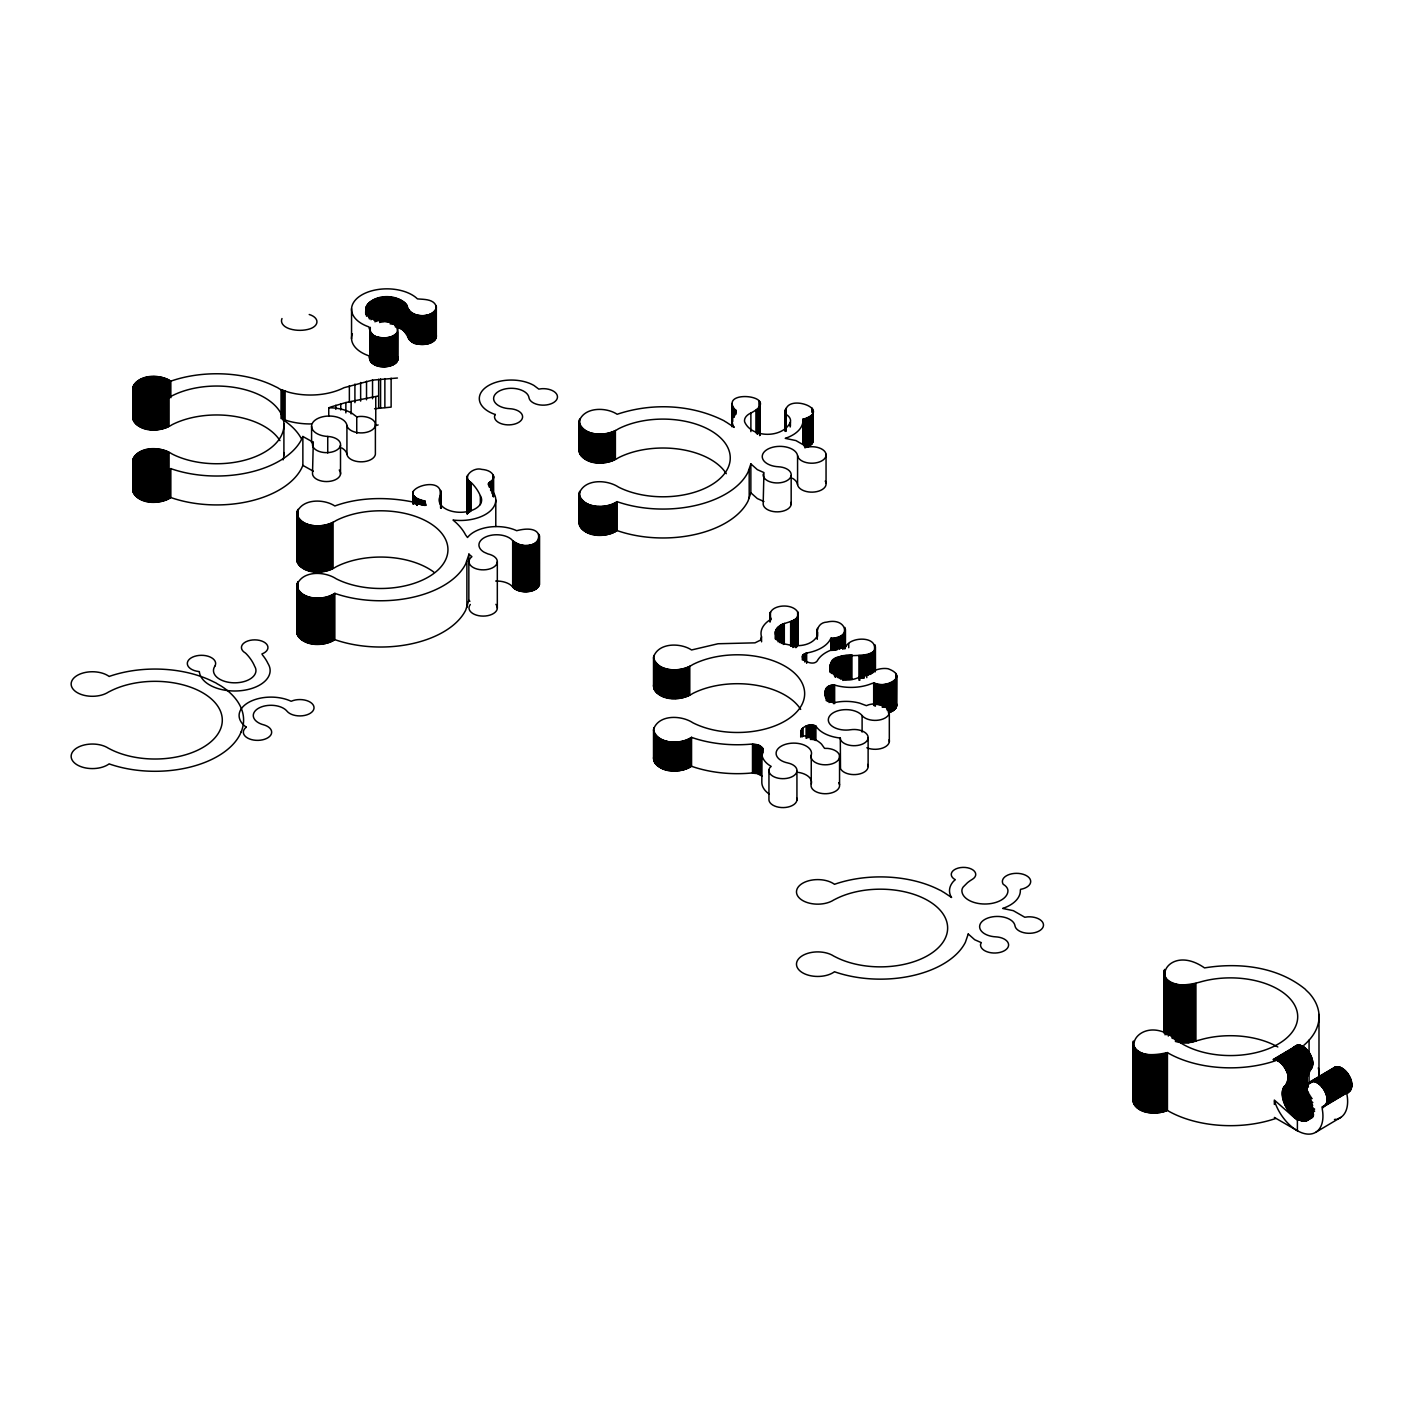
<?xml version="1.0" encoding="UTF-8"?>
<svg xmlns="http://www.w3.org/2000/svg" width="1423" height="1423" viewBox="0 0 1423 1423"><rect width="100%" height="100%" fill="white"/><g stroke="black" fill="none" stroke-linecap="round" stroke-linejoin="round"><path stroke-width="1.5" d="M1274.563 1101.313A35.415 20.74 59.3 0 0 1306.154 1133.935A35.415 20.74 59.3 0 0 1322.145 1108.517C1324.297 1106.276 1329.527 1101.331 1326.61 1095.852C1324.866 1089.698 1320.651 1083.543 1314.301 1081.569C1296.175 1084.166 1318.374 1105.689 1311.721 1116.237C1298.825 1131.374 1279.188 1104.319 1282.585 1090.249C1286.321 1084.397 1290.821 1077.407 1286.196 1070.292C1283.688 1065.222 1279.224 1059.726 1273.087 1059.601L1297.776 1044.944C1305.638 1045.407 1310.85 1053.429 1312.504 1060.473C1314.425 1070.078 1301.974 1076.695 1308.448 1086.887L1283.759 1101.562M1337.158 1119.012A35.415 20.74 59.3 0 0 1346.834 1093.86C1352.259 1090.338 1353.611 1082.458 1348.968 1075.592C1346.407 1070.167 1337.14 1062.501 1332.426 1069.634M296.802 586.169C301.64 600.808 323.75 600.648 334.85 593.32L335.597 593.64A88.546 51.121 0 0 0 465.695 563.899L469.021 554.187A31.875 18.41 0 0 0 471.849 556.571L471.849 556.749A14.177 8.182 0 0 0 477.167 569.093A14.177 8.182 0 0 0 496.965 563.508L497.107 563.099A14.177 8.182 0 0 0 490.455 554.65L489.423 554.33A17.699 10.228 0 0 1 487.769 553.849L484.105 552.213A17.699 10.228 0 0 1 486.47 536.613A17.699 10.228 0 0 1 512.671 540.669C538.428 559.346 553.672 521.138 516.691 530.69A31.875 18.41 0 0 0 467.509 537.503L465.588 534.906A88.315 50.997 0 0 0 456.196 522.792L453.012 520.035A35.433 20.456 0 0 0 486.702 513.703A35.433 20.456 0 0 0 494.048 493.692L493.621 492.963A83.779 48.364 0 0 0 488.267 484.62C487.022 482.344 495.987 480.262 493.319 475.389C491.326 471.066 486.043 469.715 481.703 469.377C473.272 466.744 460.501 477.505 471.849 483.233A86.412 49.894 0 0 1 480.351 495.827L480.351 504.649M825.714 697.804C822.565 690.778 827.546 684.036 834.643 685.068A35.415 20.456 0 0 0 872.477 683.236C882.936 689.408 910.613 677.081 888.094 668.757C868.243 665.448 853.498 691.827 832.668 673.079C821.053 645.793 864.063 662.104 874.238 650.702C878.489 635.814 850.42 636.241 845.885 646.718A35.415 20.456 0 0 0 817.869 659.827C813.903 668.703 793.998 656.981 806.663 653.015A35.415 20.456 0 0 0 830.552 638.927C852.075 638.82 847.023 617.244 826.976 622.082C818.527 622.438 816.286 629.909 816.891 636.721C810.701 646.255 797.04 646.967 786.99 644.423C778.292 643.605 770.145 631.954 779.502 626.013C784.713 621.477 800.491 622.278 797.645 611.89C791.17 601.413 764.187 605.664 771.124 619.13A35.415 20.456 0 0 0 761.501 636.846L761.572 641.826M888.29 712.692C892.772 711.945 898.998 707.427 895.867 702.393M1309.071 1053.02L1309.071 1040.16A88.315 50.997 0 0 0 1309.196 993.165L1307.097 991.12A18.873 10.886 0 0 1 1305.371 989.323C1277.676 966.573 1238.899 962.233 1204.534 967.907C1163.907 939.607 1142.669 997.63 1199.642 982.172A67.29 38.848 0 0 1 1288.918 997.523A67.29 38.848 0 0 1 1266.079 1049.658A67.29 38.848 0 0 1 1174.9 1038.683C1137.155 1008.996 1109.175 1065.952 1167.447 1052.575L1168.034 1053.002A88.546 51.121 0 0 0 1275.755 1060.633M132.801 388.354C137.64 373.715 159.75 373.875 170.849 381.222L170.849 397.746M132.801 417.277L133.05 415.729M132.801 460.643C137.995 445.47 160.728 446.413 172.165 454.026A67.29 38.848 0 0 0 265.229 451.785A67.29 38.848 0 0 0 265.229 397.995A67.29 38.848 0 0 0 172.165 395.754C160.728 403.367 137.995 404.31 132.801 389.119M132.801 489.565L133.05 488.036M296.802 513.116C301.64 498.477 323.75 498.637 334.85 505.983C363.79 495.311 398.814 497.178 426.171 505.325A35.433 20.456 0 0 1 424.997 501.092C388.194 492.305 446.822 471.28 439.849 496.858A21.256 12.273 0 0 0 461.301 512.28A21.256 12.273 0 0 0 480.351 495.827M296.802 559.381L298.047 555.61M296.802 585.404C302.014 570.232 324.729 571.174 336.166 578.787A67.29 38.848 0 0 0 429.23 576.528A67.29 38.848 0 0 0 429.23 522.757A67.29 38.848 0 0 0 336.166 520.498C324.729 528.129 302.014 529.071 296.802 513.881M296.802 631.67L298.047 627.899M436.381 307.635C432.681 318.236 413.968 318.183 408.383 309.165C402.958 291.146 363.986 292.462 365.711 313.807M396.59 298.368L396.59 327.29C408.134 328.108 406.533 344.028 418.255 344.153C424.659 345.095 434.602 344.064 436.381 336.539M579.125 450.326L579.944 447.284M579.125 522.615L579.944 519.573M653.513 686.028L653.762 684.481M653.513 758.317L653.762 756.787M825.714 689.55C823.543 696.434 827.901 703.051 835.248 702.464A32 18.463 0 0 1 859.705 703.158L866.376 705.648L869.115 704.652A14.283 8.253 0 0 1 888.077 708.69A14.283 8.253 0 0 1 881.068 719.629A14.283 8.253 0 0 1 862.107 715.591A17.699 10.228 0 0 0 839.57 710.344A17.699 10.228 0 0 0 829.182 723.026A17.699 10.228 0 0 0 850.527 729.75A14.052 8.111 0 0 1 867.674 735.531A14.052 8.111 0 0 1 857.642 745.439A14.052 8.111 0 0 1 840.495 739.658L840.299 738.039A32 18.463 0 0 1 815.913 726.086C810.132 722.386 796.916 728.025 802.092 735.513A32 18.463 0 0 1 821.516 744.104L824.557 748.356L827.795 748.427A14.283 8.253 0 0 1 839.392 757.997A14.283 8.253 0 0 1 822.832 764.685A14.283 8.253 0 0 1 811.252 755.133A17.699 10.228 0 0 0 797.894 743.393A17.699 10.228 0 0 0 776.851 750.419A17.699 10.228 0 0 0 787.755 762.959A14.052 8.111 0 0 1 796.151 773.347A14.052 8.111 0 0 1 778.15 778.185A14.052 8.111 0 0 1 769.754 767.797L771.177 766.41A32 18.463 0 0 1 762.906 748.569L758.548 745.047L751.219 744.122A88.546 51.121 0 0 1 692.307 737.648L691.56 737.31C680.461 744.638 658.351 744.798 653.513 730.177M802.874 444.101L802.874 419.305C835.461 409.628 781.903 391.058 785.852 414.253A16.027 9.25 0 0 1 790.423 422.062C783.041 438.444 751.646 438.444 744.603 421.795A16.898 9.765 0 0 1 750.882 413.026C785.069 395.416 715.129 387.892 736.136 411.176A35.415 20.456 0 0 0 733.432 426.153L734.197 427.398L726.442 422.257A18.873 10.886 0 0 1 724.022 420.763C691.293 404.257 651.716 402.673 617.155 414.271C606.056 406.925 583.946 406.782 579.125 421.404L579.125 451.091C584.319 466.282 607.034 465.339 618.471 457.726A67.29 38.848 0 0 1 726.281 473.699M468.843 553.992L468.843 600.257L465.695 610.165A88.546 51.121 0 0 1 335.597 639.905L334.85 639.585C323.75 646.914 301.64 647.074 296.802 632.435M791.01 502.355A14.052 8.111 0 0 1 777.794 511.853A14.052 8.111 0 0 1 763.19 503.048L763.938 472.578L757.321 469.643L750.864 463.898L748 472.205A88.546 51.121 0 0 1 617.902 501.945L617.155 501.608C606.056 508.954 583.946 509.114 579.125 494.475M750.864 463.898L750.864 492.82L748 501.127A88.546 51.121 0 0 1 617.902 530.85L617.155 530.53C606.056 537.858 583.946 538.019 579.125 523.397L579.125 493.71C584.319 478.519 607.034 479.462 618.471 487.075A67.29 38.848 0 0 0 711.536 484.834A67.29 38.848 0 0 0 711.536 431.062A67.29 38.848 0 0 0 618.471 428.803C607.034 436.416 584.319 437.359 579.125 422.186M436.381 307.119C434.566 298.741 423.485 299.524 417.437 298.883A35.415 20.456 0 0 0 361.904 294.846A35.415 20.456 0 0 0 368.913 326.899C369.482 330.581 372.684 337.571 379.301 337.411C385.473 338.461 393.299 337.785 397.284 332.306C399.205 314.643 367.596 327.183 365.711 309.68M495.702 581.046A17.699 10.228 0 0 1 512.671 586.934C519.039 594.903 542.43 593.302 538.659 580.406M796.773 617.902L796.773 646.825L798.196 643.872L797.645 640.812M805.685 418.682L805.685 447.605L811.822 443.994L813.245 439.511M1133.348 1098.858C1133.633 1114.334 1156.543 1115.347 1167.447 1110.402L1168.034 1110.829A88.546 51.121 0 0 0 1275.755 1118.46M761.501 636.846L760.469 640.137L755.008 642.84L718.064 643.747L691.56 649.973C680.461 642.627 658.351 642.467 653.513 657.106L653.513 686.793C658.724 701.966 681.439 701.023 692.876 693.41A67.29 38.848 0 0 1 800.687 709.401M653.513 657.871C658.724 673.061 681.439 672.118 692.876 664.505A67.29 38.848 0 0 1 785.941 666.747A67.29 38.848 0 0 1 785.941 720.518A67.29 38.848 0 0 1 692.876 722.777C681.439 715.164 658.724 714.221 653.513 729.394L653.513 759.082C658.351 773.721 680.461 773.561 691.56 766.214L691.56 737.31M352.388 333.747A35.415 20.456 0 0 0 368.913 355.821C369.34 361.833 374.765 367.027 382.769 366.743C388.675 367.205 399.543 364.484 397.64 356.657M1164.619 1027.264L1164.067 1032.618L1164.05 970.948M339.243 470.017A14.052 8.111 0 0 1 328.962 481.436A14.052 8.111 0 0 1 312.526 472.738L313.291 442.268L302.868 436.487L301.694 439.156A88.546 51.121 0 0 1 171.578 468.896L170.849 468.558C159.75 475.905 137.64 476.047 132.801 461.426M302.868 436.487L302.868 465.392L301.694 468.06A88.546 51.121 0 0 1 171.578 497.801L170.849 497.481C159.75 504.809 137.64 504.969 132.801 490.33M313.291 442.268L312.526 443.834A14.052 8.111 0 0 0 325.298 452.621A14.052 8.111 0 0 0 340.506 445.239L340.506 474.161M1309.071 1040.16L1306.794 1042.579A88.546 51.121 0 0 1 1303.824 1045.3M132.801 418.042C137.995 433.215 160.728 432.29 172.165 424.659A67.29 38.848 0 0 1 279.957 440.65M296.802 560.146C302.014 575.319 324.729 574.394 336.166 566.763A67.29 38.848 0 0 1 433.837 572.099M1293.418 1047.257L1297.225 1044.998M1273.656 1059.584L1298.345 1044.927M1274.243 1059.637L1298.914 1044.962M1274.83 1059.726L1299.519 1045.051M1275.453 1059.868L1300.142 1045.194M1276.075 1060.046L1300.764 1045.389M1276.698 1060.295L1301.387 1045.638M1277.338 1060.58L1302.027 1045.923M1277.979 1060.918L1302.668 1046.261M1278.619 1061.291L1303.308 1046.634M1279.259 1061.718L1303.93 1047.061M1279.882 1062.181L1304.571 1047.524M1280.504 1062.696L1305.193 1048.04M1281.127 1063.248L1305.798 1048.591M1281.714 1063.835L1306.403 1049.16M1282.301 1064.44L1306.99 1049.783M1282.87 1065.098L1307.559 1050.441M1283.421 1065.774L1308.111 1051.117M1283.955 1066.485L1308.644 1051.81M1284.453 1067.214L1309.142 1052.54M1284.933 1067.961L1309.622 1053.287M1285.396 1068.726L1310.067 1054.069M1285.805 1069.509L1310.494 1054.852M1286.196 1070.292L1310.885 1055.635M1286.552 1071.11L1311.241 1056.435M1286.89 1071.91L1311.561 1057.253M1287.175 1072.729L1311.864 1058.054M1287.424 1073.529L1312.113 1058.872M1287.637 1074.329L1312.326 1059.673M1287.815 1075.13L1312.504 1060.473M1287.957 1075.913L1312.646 1061.256M1288.064 1076.695L1312.753 1062.038M1288.117 1077.46L1312.806 1062.785M1288.135 1078.189L1312.824 1063.532M1288.117 1078.901L1312.806 1064.244M1288.064 1079.595L1312.753 1064.938M1287.957 1080.253L1312.646 1065.596M1287.815 1080.893L1312.504 1066.236M1287.637 1081.48L1312.326 1066.823M1287.424 1082.049L1312.113 1067.392M1287.175 1082.583L1311.864 1067.908M1286.89 1083.063L1311.561 1068.406M1286.552 1083.508L1311.241 1068.851M1283.759 1086.781L1308.448 1072.124M1283.386 1087.563L1308.075 1072.906M1283.066 1088.417L1307.737 1073.742M1282.799 1089.306L1307.47 1074.65M1282.585 1090.249L1307.275 1075.592M1282.425 1091.245L1307.114 1076.588M1282.336 1092.277L1307.025 1077.62M1282.319 1093.362L1306.99 1078.687M1282.336 1094.465L1307.025 1079.808M1282.425 1095.603L1307.114 1080.929M1282.585 1096.759L1307.275 1082.103M1282.799 1097.933L1307.47 1083.277M1309.48 1082.227L1335.076 1067.072M1308.68 1082.921L1336.09 1066.77M1308.022 1083.792L1336.642 1066.699M1311.526 1082.031L1337.193 1066.663M1283.066 1099.125L1337.78 1066.699M1313.696 1081.427L1338.385 1066.77M1314.301 1081.569L1338.99 1066.894M1283.386 1100.335L1308.075 1085.678M1314.923 1081.747L1339.612 1067.072M1315.563 1081.96L1340.235 1067.303M1316.186 1082.245L1340.875 1067.588M1316.826 1082.565L1341.515 1067.908M1284.204 1102.772L1306.99 1089.235M1317.467 1082.939L1342.156 1068.264M1318.107 1083.348L1342.778 1068.691M1284.684 1103.981L1307.47 1090.445M1318.73 1083.792L1343.419 1069.135M1319.352 1084.29L1344.041 1069.634M1285.218 1105.191L1308.004 1091.654M1319.975 1084.842L1344.664 1070.167M1320.58 1085.411L1345.269 1070.754M1285.805 1106.382L1308.591 1092.846M1321.167 1086.016L1345.856 1071.359M1286.445 1107.556L1309.231 1094.02M1321.736 1086.656L1346.425 1071.999M1322.305 1087.332L1346.976 1072.675M1287.121 1108.695L1309.907 1095.159M1322.839 1088.026L1347.51 1073.369M1287.833 1109.815L1310.619 1096.297M1323.337 1088.755L1348.026 1074.08M1323.835 1089.484L1348.524 1074.827M1288.598 1110.918L1311.383 1097.382M1324.297 1090.249L1348.968 1075.592M1289.38 1111.968L1312.166 1098.431M1324.724 1091.032L1349.413 1076.375M1325.115 1091.832L1349.804 1077.158M1290.216 1112.982L1311.099 1100.584M1325.489 1092.633L1350.178 1077.958M1291.07 1113.96L1311.953 1101.562M1325.827 1093.433L1350.516 1078.776M1326.129 1094.251L1350.801 1079.577M1291.942 1114.885L1312.824 1102.487M1326.378 1095.052L1351.067 1080.395M1292.849 1115.757L1311.828 1104.479M1326.61 1095.852L1351.299 1081.195M1326.805 1096.653L1351.494 1081.996M1293.756 1116.575L1312.753 1105.297M1326.947 1097.453L1351.637 1082.796M1294.699 1117.34L1311.775 1107.201M1327.072 1098.236L1351.743 1083.561M1327.143 1098.983L1351.814 1084.326M1295.641 1118.051L1312.735 1107.894M1327.161 1099.73L1351.85 1085.073M1296.584 1118.691L1313.678 1108.535M1327.161 1100.459L1351.832 1085.802M1327.108 1101.153L1351.797 1086.496M1297.545 1119.261L1314.639 1109.104M1327.019 1101.829L1351.708 1087.172M1326.894 1102.469L1351.583 1087.812M1298.505 1119.759L1313.696 1110.74M1326.716 1103.074L1351.405 1088.417M1326.521 1103.643L1351.21 1088.986M1299.466 1120.186L1314.656 1111.167M1326.272 1104.177L1350.961 1089.52M1321.842 1107.13L1350.676 1090.018M1322.607 1107.041L1350.356 1090.48M1300.409 1120.541L1311.793 1113.782M1323.621 1106.738L1349.627 1091.245M1301.334 1120.844L1312.735 1114.067M1302.258 1121.039L1313.642 1114.28M1303.166 1121.182L1312.646 1115.543M1304.037 1121.235L1313.536 1115.596M1304.891 1121.235L1312.486 1116.717M1305.709 1121.128L1313.304 1116.628M1306.51 1120.968L1312.202 1117.589M1316.062 1132.085L1340.751 1117.429M170.849 381.222L171.578 380.884A88.546 51.121 0 0 1 275.208 386.54L277.698 387.714A18.873 10.886 0 0 0 281.043 389.653L288.211 392.09A50.908 29.403 0 0 0 344.028 387.696L372.541 380.119L397.426 378.02M340.506 445.239A14.052 8.111 0 0 0 327.735 436.452A17.699 10.228 0 0 1 311.584 425.975A17.699 10.228 0 0 1 328.766 416.05L328.749 407.85L331.061 406.907L345.86 402.549L378.144 396.021M1177.924 984.378L1177.924 1042.205L1188.454 1042.757L1199.642 1040A67.29 38.848 0 0 1 1277.818 1046.99M378.144 424.926L375.761 425.619L375.761 396.715M374.587 408.739L391.129 407.12L391.129 378.198M328.749 407.85L329.282 407.796A32 18.463 0 0 1 351.908 413.204L356.746 416.85L359.912 416.441A14.283 8.253 0 0 1 375.387 423.947L375.387 452.852A14.283 8.253 0 0 1 362.403 461.799A14.283 8.253 0 0 1 346.927 454.293A17.699 10.228 0 0 0 341.805 447.96M761.981 776.104L757.445 773.596L751.219 773.045A88.546 51.121 0 0 1 692.307 766.552L691.56 766.214M282.003 418.967L288.211 421.012A50.908 29.403 0 0 0 311.317 423.947M763.938 501.501L757.321 498.566L750.864 492.82M313.291 471.191L302.868 465.392M1274.35 1117.429L1297.545 1130.823M468.843 600.257L469.021 600.453A31.875 18.41 0 0 0 469.892 601.271M759.171 430.102L760.095 434.638L760.131 403.171M436.203 335.01L436.381 336.024M802.874 419.305L802.946 420.212A35.415 20.456 0 0 1 785.265 438.355L795.937 440.579L807.41 447.16L810.576 446.751A14.283 8.253 0 0 1 826.052 454.257L826.052 483.162M1318.996 1014.457L1318.979 1076.731A88.315 50.997 0 0 0 1318.338 1067.873M1309.071 1070.149L1309.071 1083.01M1297.385 1130.734L1297.385 1120.328L1274.35 1100.086L1274.35 1104.426M1195.943 983.364L1195.943 1041.191M1194.786 983.738L1194.786 1041.565M1193.577 984.058L1193.577 1041.885M1192.332 984.342L1192.332 1042.187M1191.069 984.591L1191.069 1042.419M1189.77 984.787L1189.77 1042.614M1188.454 984.929L1188.454 1042.757M1187.138 985.036L1187.138 1042.863M1185.804 985.09L1185.804 1042.917M1184.47 985.09L1184.47 1042.917M1183.136 985.036L1183.136 1042.863M1181.819 984.947L1181.819 1042.774M1180.503 984.805L1180.503 1042.632M1179.205 984.609L1179.205 1042.436M1176.696 984.093L1176.696 1041.921M1175.469 983.773L1175.469 1041.6M1174.313 983.4L1174.313 1039.092M1173.175 982.991L1173.175 1038.683M1172.09 982.546L1172.09 1038.239M1171.058 982.048L1171.058 1035.606M1170.08 981.532L1170.08 1035.072M1169.172 980.963L1169.172 1034.521M1168.301 980.376L1168.301 1036.069M1167.518 979.753L1167.518 1033.294M1167.447 1052.575L1167.447 1110.402M1166.807 979.095L1166.807 1034.788M1166.38 1053.038L1166.38 1110.865M1166.149 978.437L1166.149 1034.112M1165.579 977.726L1165.579 1033.418M1165.081 977.014L1165.081 1034.841M1165.259 1053.447L1165.259 1111.274M1164.619 969.437L1164.672 1031.977M1164.299 970.184L1164.334 1033.365M1164.085 1053.82L1164.085 1111.648M1162.876 1054.158L1162.876 1111.986M1161.63 1054.443L1161.63 1112.27M1160.368 1054.674L1160.368 1112.501M1159.069 1054.87L1159.069 1112.697M1157.771 1055.03L1157.771 1112.857M1156.437 1055.119L1156.437 1112.946M1155.102 1055.172L1155.102 1112.999M1153.768 1055.172L1153.768 1112.999M1152.434 1055.137L1152.434 1112.964M1151.118 1055.03L1151.118 1112.857M1149.802 1054.888L1149.802 1112.715M1148.503 1054.71L1148.503 1112.537M1147.24 1054.461L1147.24 1112.306M1145.995 1054.194L1145.995 1112.021M1144.786 1053.856L1144.786 1111.701M1143.612 1053.5L1143.612 1111.327M1142.473 1053.091L1142.473 1110.918M1141.388 1052.629L1141.388 1110.456M1140.357 1052.148L1140.357 1109.976M1139.378 1051.615L1139.378 1109.442M1138.471 1051.063L1138.471 1108.891M1137.617 1050.459L1137.617 1108.286M1136.817 1049.836L1136.817 1107.663M1136.105 1049.196L1136.105 1107.023M1135.465 1048.52L1135.465 1106.347M1134.878 1047.826L1134.878 1105.653M1134.38 1047.115L1134.38 1104.942M1133.971 1046.367L1133.971 1104.195M1133.633 1045.62L1133.633 1103.465M1133.348 1041.031L1133.384 1102.7M1133.188 1041.796L1133.206 1101.936M896.721 675.978L896.686 705.915M896.543 674.964L896.419 706.946M896.152 673.951L896.205 707.444M895.867 673.47L895.939 707.925M895.618 679.5L895.618 708.405M895.245 679.963L895.245 708.867M894.818 680.407L894.818 709.33M894.338 680.852L894.338 709.757M893.822 681.261L893.822 710.184M893.253 681.67L893.253 710.575M892.648 682.044L892.648 710.949M892.008 682.4L892.008 711.304M891.332 682.72L891.332 711.642M890.62 683.04L890.62 711.945M889.873 683.307L889.873 712.229M889.322 712.905L889.322 741.828M889.09 683.556L889.09 712.478M888.29 683.787L888.29 710.628M887.454 683.983L887.454 710.824M886.618 684.143L886.618 708.921M885.746 684.267L885.746 706.982M884.875 684.374L884.875 707.089M884.003 684.445L884.003 707.16M883.114 684.481L883.114 707.195M882.224 684.481L882.224 707.195M881.335 684.445L881.335 705.096M880.446 684.392L880.446 705.043M879.574 684.285L879.574 704.954M878.702 684.161L878.702 704.83M877.849 684.018L877.849 704.67M877.03 683.823L877.03 704.474M876.212 683.609L876.212 704.26M875.43 646.682L875.465 670.429M875.43 683.36L875.43 706.093M875.163 645.668L875.092 671.958M874.949 645.17L874.86 670.393M874.683 644.672L874.576 670.873M874.683 683.093L874.683 705.808M874.238 650.702L874.238 671.354M873.864 651.165L873.864 671.816M873.953 682.791L873.953 705.523M873.686 682.666L873.686 705.381M873.42 651.609L873.42 670.197M872.939 652.036L872.939 672.688M872.406 652.446L872.406 673.115M871.837 652.855L871.837 671.443M871.214 653.21L871.214 673.862M870.556 653.566L870.556 674.217M869.862 653.886L869.862 674.538M869.133 654.189L869.133 672.777M868.386 654.455L868.386 675.107M868.119 737.63L868.119 766.552M867.603 654.705L867.603 675.356M866.785 654.918L866.785 677.633M865.967 655.096L865.967 675.747M865.113 655.256L865.113 675.907M864.241 655.38L864.241 678.095M863.37 655.469L863.37 678.184M862.48 655.523L862.48 678.237M862.107 715.591L862.107 732.116M861.591 655.558L861.591 678.273M860.702 655.541L860.702 678.273M859.812 655.505L859.812 680.301M858.941 655.434L858.941 680.23M851.95 654.687L851.95 679.483M850.616 654.687L850.616 679.465M849.282 654.722L849.282 679.5M848.731 643.587L848.731 647.714M847.966 654.811L847.966 679.589M846.649 654.954L846.649 679.732M845.458 629.393L845.458 646.949M845.244 628.379L845.226 647.963M845.351 655.131L845.351 679.909M844.8 627.383L845.031 648.461M844.782 632.435L844.782 648.959M844.479 632.915L844.479 647.376M844.124 633.395L844.124 647.839M844.07 655.363L844.07 680.141M843.714 633.84L843.714 648.301M843.252 634.284L843.252 648.746M842.754 634.711L842.754 649.173M842.825 655.647L842.825 680.425M842.203 635.12L842.203 647.518M841.616 635.494L841.616 647.892M841.616 655.967L841.616 678.682M840.975 635.868L840.975 648.248M840.442 656.323L840.442 679.038M840.299 636.206L840.299 648.603M840.299 738.039L840.495 768.562A14.052 8.111 0 0 0 857.642 774.343A14.052 8.111 0 0 0 867.674 764.453M839.606 636.508L839.606 648.906M839.552 755.844L839.552 784.749M839.303 656.732L839.303 677.384M838.859 636.81L838.859 649.19M838.094 637.059L838.094 647.394M838.218 657.177L838.218 677.828M837.293 637.291L837.293 649.688M837.169 657.657L837.169 676.245M836.475 637.504L836.475 649.884M836.19 658.191L836.19 676.779M835.639 637.664L835.639 650.062M835.265 658.742L835.265 677.33M834.785 637.806L834.785 650.204M834.643 685.068L834.643 703.656M834.412 659.329L834.412 675.854M833.914 637.931L833.914 650.311M833.611 659.952L833.611 674.395M833.451 685.068L833.451 703.656M833.042 638.002L833.042 650.4M832.882 660.592L832.882 672.99M832.153 638.055L832.153 650.436M832.224 661.268L832.224 673.648M832.277 685.174L832.277 701.699M831.655 661.962L831.655 672.279M831.263 638.055L831.263 650.453M830.925 638.055L830.925 650.453M831.139 662.673L831.139 672.99M831.139 685.37L831.139 701.877M830.712 663.403L830.712 671.656M830.374 664.15L830.374 672.403M830.107 664.897L830.107 671.105M830.036 685.655L830.036 702.179M829.929 665.662L829.929 671.869M829.04 686.028L829.04 702.535M828.133 686.473L828.133 700.934M827.35 686.989L827.35 701.45M826.71 687.576L826.71 699.956M826.212 688.198L826.212 700.596M825.874 688.857L825.874 697.128M817.567 632.15L817.567 636.277M817.407 628.326L817.264 639.158M817.176 629.34L817.158 638.625M815.913 726.086L815.913 740.547M814.934 725.712L814.934 740.156M813.903 725.41L813.903 739.853M813.245 410.589L813.156 441.557M812.995 413.15L812.782 442.553M812.782 725.196L812.782 739.658M812.515 414.129L812.515 443.051M812.444 408.597L812.444 412.723M812.195 414.609L812.195 443.531M812.106 408.116L812.106 412.243M811.822 415.089L811.822 443.994M811.626 725.09L811.626 739.533M811.395 415.534L811.395 444.456M811.252 755.133L811.252 784.037A14.283 8.253 0 0 0 826.567 793.696A14.283 8.253 0 0 0 838.734 782.65M810.932 415.961L810.932 444.883M810.416 416.388L810.416 445.31M810.47 725.072L810.47 739.515M809.847 416.779L809.847 445.701M809.242 417.17L809.242 446.075M809.296 725.143L809.296 737.541M808.602 417.526L808.602 446.431M808.175 725.321L808.175 737.719M807.926 417.846L807.926 446.769M807.197 418.149L807.197 447.071M807.108 725.588L807.108 737.986M806.663 653.015L806.663 663.331M806.45 418.433L806.45 447.356M806.112 725.943L806.112 738.341M805.649 653.317L805.649 661.57M804.867 418.913L804.867 447.818M804.724 653.708L804.724 661.962M804.048 419.091L804.048 445.95M803.924 654.171L803.924 660.361M803.212 419.269L803.212 444.047M803.248 654.705L803.248 658.831M803.017 728.007L803.017 736.26M802.714 655.291L802.714 659.418M802.359 655.914L802.359 660.041M802.341 728.612L802.341 736.865M801.772 729.252L801.772 735.442M801.327 729.928L801.327 736.118M800.989 730.622L800.989 736.812M800.775 731.315L800.722 736.883M798.054 612.904L798.107 644.37M797.876 612.388L797.734 645.384M791.17 504.471L791.17 475.549A14.052 8.111 0 0 0 778.399 466.762A17.699 10.228 0 0 1 762.248 456.285A17.699 10.228 0 0 1 779.43 446.36A17.699 10.228 0 0 1 797.574 455.698L797.574 484.603A14.283 8.253 0 0 0 814.899 491.949A14.283 8.253 0 0 0 825.233 481.063M797.645 611.89L797.467 645.864M797.147 617.44L797.147 646.344M796.933 771.284L796.933 800.188M796.364 618.347L796.364 647.269M795.884 618.792L795.884 647.714M795.368 619.218L795.368 646.06M794.817 619.61L794.817 646.451M794.212 619.983L794.212 646.842M793.572 620.339L793.572 647.198M792.878 620.677L792.878 647.518M792.166 620.979L792.166 645.775M791.419 621.264L791.419 646.042M790.654 621.513L790.654 646.291M790.423 422.062L790.423 426.188M790.245 422.862L790.245 426.989M786.101 408.223L786.101 430.938M785.781 408.703L785.781 431.418M785.3 409.699L785.3 430.351M785.14 410.198L785.034 431.365M784.304 623.363L784.304 644.014M783.237 623.825L783.237 644.477M782.205 624.306L782.205 642.894M781.245 624.839L781.245 643.427M780.338 625.409L780.338 641.933M779.502 626.013L779.502 642.538M778.737 626.636L778.737 641.097M778.025 627.294L778.025 641.755M777.403 627.97L777.403 640.368M776.833 628.681L776.833 638.998M776.371 629.393L776.371 639.727M775.962 630.14L775.962 638.393M775.642 630.887L775.642 639.14M775.41 631.634L775.304 638.838M770.43 612.068L770.519 620.766M770.217 612.566L770.11 621.815M770.056 613.064L769.968 621.833M768.954 769.861L768.954 798.783A14.052 8.111 0 0 0 783.557 807.588A14.052 8.111 0 0 0 796.773 798.09M762.906 748.569L762.906 752.696M762.515 747.858L762.515 754.065M761.981 747.2L761.821 782.259A32 18.463 0 0 0 769.309 794.141M761.305 746.577L761.305 775.482M760.487 745.99L760.487 774.912M759.757 402.158L759.918 435.153M759.491 401.677L759.686 435.634M759.58 745.492L759.58 774.397M759.171 401.197L759.402 434.068M759.064 407.69L759.064 432.467M758.672 408.152L758.672 432.93M758.548 745.047L758.548 773.952M758.246 408.597L758.246 433.392M757.748 409.024L757.748 433.819M757.445 744.674L757.445 773.596M757.232 409.45L757.232 434.228M756.645 409.842L756.645 432.556M756.271 744.389L756.271 773.312M756.04 410.215L756.04 432.93M755.044 744.193L755.044 773.098M753.781 744.087L753.781 772.991M752.5 744.051L752.5 772.974M750.882 413.026L750.882 431.614M749.192 469.537L749.192 498.459M735.993 410.091L735.993 414.218M735.389 409.717L735.389 413.844M734.819 409.308L734.819 415.516M734.304 408.899L734.304 417.152M733.841 408.454L733.841 416.726M733.414 408.01L733.414 416.263M733.058 407.547L733.058 415.801M732.471 406.569L732.738 421.51M732.258 406.071L732.258 422.595M732.009 403.509L731.956 426.74M690.706 737.897L690.706 766.819M689.799 666.177L689.799 695.082M689.799 738.466L689.799 767.371M688.821 666.693L688.821 695.616M688.821 738.999L688.821 767.904M687.789 667.191L687.789 696.096M687.789 739.48L687.789 768.402M686.704 667.636L686.704 696.559M686.704 739.942L686.704 768.847M685.584 668.063L685.584 696.968M685.584 740.351L685.584 769.256M684.41 668.419L684.41 697.341M684.41 740.725L684.41 769.63M683.2 668.757L683.2 697.661M683.2 741.045L683.2 769.968M681.955 669.041L681.955 697.946M681.955 741.33L681.955 770.252M680.692 669.272L680.692 698.195M680.692 741.579L680.692 770.483M679.394 669.468L679.394 698.391M679.394 741.757L679.394 770.679M678.095 669.61L678.095 698.533M678.095 741.899L678.095 770.821M676.761 669.717L676.761 698.622M676.761 742.006L676.761 770.91M675.427 669.753L675.427 698.675M675.427 742.059L675.427 770.964M674.093 669.753L674.093 698.675M674.093 742.059L674.093 770.964M672.759 669.717L672.759 698.622M672.759 742.006L672.759 770.91M671.443 669.61L671.443 698.533M671.443 741.899L671.443 770.821M670.126 669.468L670.126 698.391M670.126 741.757L670.126 770.679M668.828 669.272L668.828 698.195M668.828 741.579L668.828 770.483M667.565 669.041L667.565 697.946M667.565 741.33L667.565 770.252M666.32 668.757L666.32 697.661M666.32 741.045L666.32 769.968M665.11 668.419L665.11 697.341M665.11 740.725L665.11 769.63M663.936 668.063L663.936 696.968M663.936 740.351L663.936 769.256M662.816 667.636L662.816 696.559M662.816 739.942L662.816 768.847M661.731 667.191L661.731 696.096M661.731 739.48L661.731 768.402M660.699 666.693L660.699 695.616M660.699 738.999L660.699 767.904M659.738 666.177L659.738 695.082M659.738 738.466L659.738 767.371M658.813 665.608L658.813 694.513M658.813 737.897L658.813 766.819M657.96 665.021L657.96 693.926M657.96 737.31L657.96 766.214M657.177 664.381L657.177 693.303M657.177 736.687L657.177 765.592M656.465 663.741L656.465 692.645M656.465 736.029L656.465 764.951M655.825 663.065L655.825 691.969M655.825 735.353L655.825 764.276M655.256 662.371L655.256 691.276M655.256 734.659L655.256 763.582M654.758 661.642L654.758 690.564M654.758 733.948L654.758 762.853M654.349 660.912L654.349 689.835M654.349 733.201L654.349 762.123M654.011 660.165L654.011 689.088M654.011 732.454L654.011 761.376M653.762 655.576L653.762 688.323M653.762 727.865L653.762 760.611M617.155 501.608L617.155 530.53M616.319 502.212L616.319 531.117M615.394 430.475L615.394 459.38M615.394 502.764L615.394 531.686M614.416 431.009L614.416 459.914M614.416 503.297L614.416 532.202M613.402 431.489L613.402 460.412M613.402 503.795L613.402 532.7M612.317 431.952L612.317 460.856M612.317 504.24L612.317 533.163M611.179 432.361L611.179 461.265M611.179 504.649L611.179 533.572M610.022 432.734L610.022 461.639M610.022 505.023L610.022 533.945M608.813 433.054L608.813 461.977M608.813 505.361L608.813 534.265M607.568 433.339L607.568 462.262M607.568 505.645L607.568 534.55M606.305 433.588L606.305 462.493M606.305 505.876L606.305 534.781M605.006 433.766L605.006 462.688M605.006 506.072L605.006 534.977M603.69 433.908L603.69 462.831M603.69 506.214L603.69 535.119M602.374 434.015L602.374 462.92M602.374 506.303L602.374 535.226M601.04 434.068L601.04 462.973M601.04 506.357L601.04 535.279M599.706 434.068L599.706 462.973M599.706 506.357L599.706 535.279M598.371 434.015L598.371 462.92M598.371 506.303L598.371 535.226M597.037 433.908L597.037 462.831M597.037 506.214L597.037 535.119M595.721 433.766L595.721 462.688M595.721 506.072L595.721 534.977M594.44 433.588L594.44 462.493M594.44 505.876L594.44 534.781M593.16 433.339L593.16 462.262M593.16 505.645L593.16 534.55M591.915 433.054L591.915 461.977M591.915 505.361L591.915 534.265M590.705 432.734L590.705 461.639M590.705 505.023L590.705 533.945M589.549 432.361L589.549 461.265M589.549 504.649L589.549 533.572M588.411 431.952L588.411 460.856M588.411 504.24L588.411 533.163M587.343 431.489L587.343 460.412M587.343 503.795L587.343 532.7M586.312 431.009L586.312 459.914M586.312 503.297L586.312 532.202M585.333 430.475L585.333 459.38M585.333 502.764L585.333 531.686M584.426 429.906L584.426 458.829M584.426 502.212L584.426 531.117M583.572 429.319L583.572 458.224M583.572 501.608L583.572 530.53M582.79 428.697L582.79 457.601M582.79 500.985L582.79 529.907M582.06 428.038L582.06 456.961M582.06 500.345L582.06 529.249M581.42 427.362L581.42 456.285M581.42 499.669L581.42 528.573M580.851 426.669L580.851 455.591M580.851 498.957L580.851 527.88M580.371 425.957L580.371 454.862M580.371 498.246L580.371 527.168M579.944 425.21L579.944 454.133M579.944 497.516L579.944 526.421M579.623 419.109L579.623 453.386M579.623 491.415L579.623 525.674M579.374 419.874L579.374 452.621M579.374 492.162L579.374 524.927M539.477 535.795L539.548 584.622M539.335 535.368L539.264 585.458M538.926 534.55L539.068 585.867M538.659 534.141L538.57 586.667M538.25 540.793L538.25 587.059M537.912 541.185L537.912 587.45M537.538 541.54L537.538 587.806M537.129 541.914L537.129 588.161M536.684 542.252L536.684 588.517M536.222 542.572L536.222 588.837M535.706 542.892L535.706 589.158M535.19 543.195L535.19 589.46M534.621 543.479L534.621 589.745M534.052 543.746L534.052 590.011M533.447 543.995L533.447 590.26M532.825 544.226L532.825 590.492M532.166 544.44L532.166 590.705M531.508 544.635L531.508 590.883M530.832 544.796L530.832 591.061M530.139 544.956L530.139 591.221M529.427 545.08L529.427 591.345M528.716 545.187L528.716 591.452M527.986 545.276L527.986 591.541M527.239 545.329L527.239 591.594M526.51 545.383L526.51 591.63M525.763 545.4L525.763 591.648M525.034 545.383L525.034 591.648M524.287 545.365L524.287 591.63M523.557 545.311L523.557 591.577M522.81 545.24L522.81 591.506M522.099 545.151L522.099 591.417M521.369 545.045L521.369 591.292M520.676 544.902L520.676 591.168M519.982 544.742L519.982 591.007M519.306 544.564L519.306 590.83M518.648 544.369L518.648 590.634M518.008 544.155L518.008 590.42M517.385 543.906L517.385 590.171M516.798 543.657L516.798 589.922M516.229 543.39L516.229 589.656M515.677 543.106L515.677 589.353M515.162 542.786L515.162 589.051M514.664 542.465L514.664 588.731M514.201 542.127L514.201 588.393M513.774 541.789L513.774 588.055M513.383 541.434L513.383 587.699M513.009 541.06L513.009 587.325M512.671 540.669L512.671 586.934M497.321 561.818L497.321 608.083M495.791 500.024L495.791 526.457M493.532 476.171L493.603 496.805M493.319 475.389L493.319 496.2M493.158 474.997L493.158 496.591M492.732 479.729L492.732 492.945M492.483 480.102L492.483 493.319M492.18 480.458L492.18 493.674M491.842 480.814L491.842 489.619M491.486 481.152L491.486 489.974M491.095 481.49L491.095 490.295M490.668 481.81L490.668 490.615M490.224 482.112L490.224 486.524M489.743 482.397L489.743 486.808M489.245 482.682L489.245 487.075M470.977 482.415L470.977 511.07M470.497 482.13L470.497 510.768M470.052 481.828L470.052 510.466M469.626 481.508L469.626 512.351M469.234 481.187L469.234 512.031M468.879 480.832L468.879 511.675M468.541 480.494L468.541 511.337M468.238 480.12L468.238 513.169M467.74 479.373L467.971 512.796M467.544 479L467.544 512.049M467.367 475.424L467.367 513.845M467.1 476.616L467.1 514.059M466.886 561.231L466.886 607.496M441.112 491.611L441.308 508.313M440.792 490.775L440.863 508.242M440.579 490.366L440.579 507.993M440.418 495.827L440.418 504.649M436.327 306.603L436.327 337.055M436.203 306.087L436.043 338.069M435.829 309.663L435.829 338.567M435.545 310.143L435.545 339.065M435.225 310.623L435.225 339.546M434.833 311.086L434.833 340.008M434.406 311.53L434.406 340.453M433.926 311.975L433.926 340.88M433.41 312.384L433.41 341.307M432.841 312.775L432.841 341.698M432.236 313.167L432.236 342.071M431.578 313.505L431.578 342.427M430.902 313.843L430.902 342.747M430.173 314.145L430.173 343.05M429.426 314.412L429.426 343.334M428.643 314.661L428.643 343.583M427.843 314.874L427.843 343.797M427.007 315.07L427.007 343.992M426.171 315.23L426.171 344.153M425.299 315.355L425.299 344.277M425.015 501.092L425.015 505.503M424.428 315.461L424.428 344.366M424.303 500.985L424.303 505.396M423.538 315.515L423.538 344.437M423.592 500.896L423.592 505.29M422.649 315.55L422.649 344.473M422.88 500.771L422.88 505.183M422.169 500.629L422.169 505.04M421.759 315.55L421.759 344.473M421.475 500.469L421.475 504.88M420.87 315.515L420.87 344.437M420.817 500.291L420.817 504.703M419.998 315.461L419.998 344.366M420.159 500.096L420.159 504.489M419.518 499.864L419.518 504.276M419.127 315.355L419.127 344.277M418.896 499.633L418.896 504.027M418.255 315.23L418.255 344.153M418.309 499.366L418.309 503.778M417.739 499.099L417.739 503.511M417.419 315.07L417.419 343.992M417.206 498.797L417.206 505.414M416.583 314.874L416.583 343.797M416.69 498.495L416.69 505.112M416.192 498.175L416.192 502.586M415.783 314.661L415.783 343.583M415.747 497.837L415.747 502.248M415.32 497.481L415.32 504.098M415 314.412L415 343.334M414.929 497.125L414.929 503.724M414.555 496.752L414.555 503.351M414.253 314.145L414.253 343.05M414.235 496.36L414.235 502.977M413.951 495.969L413.951 502.568M413.524 313.843L413.524 342.747M413.47 495.151L413.47 503.973M413.239 491.344L413.293 503.546M413.115 491.753L412.955 504.062M412.848 313.505L412.848 342.427M412.19 313.167L412.19 342.071M411.585 312.775L411.585 341.698M411.016 312.384L411.016 341.307M410.482 311.975L410.482 340.88M410.02 311.53L410.02 340.453M409.593 311.086L409.593 340.008M409.201 310.623L409.201 339.546M408.881 310.143L408.881 339.065M408.597 309.663L408.597 338.567M408.383 309.165L408.383 338.069M406.942 305.145L406.942 334.049M406.444 304.433L406.444 333.338M405.875 303.722L405.875 332.644M405.235 303.046L405.235 331.968M404.523 302.405L404.523 331.31M403.741 301.783L403.741 330.687M402.887 301.178L402.887 330.1M401.98 300.627L401.98 329.531M401.001 300.093L401.001 329.015M399.97 299.613L399.97 328.517M398.885 299.15L398.885 328.073M397.764 298.741L397.764 327.646M397.817 328.251L397.746 360.232M397.533 331.808L397.533 360.731M397.284 332.306L397.284 361.229M396.964 332.786L396.964 361.709M396.608 333.249L396.608 362.171M396.181 333.711L396.181 362.634M395.719 334.156L395.719 363.061M395.381 298.047L395.381 326.952M395.203 334.565L395.203 363.488M394.651 334.974L394.651 363.897M394.153 297.763L394.153 324.604M394.064 335.348L394.064 364.27M393.424 335.703L393.424 364.626M392.873 297.514L392.873 324.373M392.748 336.041L392.748 364.964M392.037 336.362L392.037 365.266M391.592 297.318L391.592 324.177M391.289 336.646L391.289 365.551M390.507 336.895L390.507 365.818M390.276 297.176L390.276 324.035M389.724 337.126L389.724 366.031M388.941 297.087L388.941 321.865M388.888 337.322L388.888 366.227M388.052 337.482L388.052 366.405M387.607 297.033L387.607 321.829M387.198 337.625L387.198 366.529M386.273 297.033L386.273 321.829M386.327 337.731L386.327 366.636M385.437 337.802L385.437 366.725M384.957 297.087L384.957 321.865M384.868 378.607L384.868 407.529M384.548 337.838L384.548 366.76M383.623 297.176L383.623 321.972M383.659 337.856L383.659 366.76M382.769 337.82L382.769 366.743M382.307 297.318L382.307 322.114M381.898 337.767L381.898 366.689M381.026 297.514L381.026 322.31M381.008 337.678L381.008 366.6M380.581 378.963L380.581 407.867M380.137 337.571L380.137 366.476M379.745 297.763L379.745 322.541M379.301 337.411L379.301 366.334M378.518 298.047L378.518 320.762M378.66 379.247L378.66 408.17M378.465 337.233L378.465 366.156M377.646 337.02L377.646 365.942M377.308 298.368L377.308 321.082M376.864 336.789L376.864 365.693M376.134 298.741L376.134 321.456M376.099 336.522L376.099 365.426M375.37 336.219L375.37 365.142M375.014 299.15L375.014 321.865M374.676 335.899L374.676 364.822M373.929 299.613L373.929 320.264M374.018 335.561L374.018 364.466M373.395 335.188L373.395 364.11M372.897 300.093L372.897 318.681M372.808 334.796L372.808 363.719M372.275 334.387L372.275 363.31M372.541 380.119L372.541 398.707M371.919 300.627L371.919 319.214M371.794 333.96L371.794 362.865M371.35 333.516L371.35 362.42M371.012 301.178L371.012 319.766M370.958 333.053L370.958 361.958M370.62 332.573L370.62 361.495M370.282 327.326L370.318 360.997M370.158 301.783L370.158 318.307M369.98 328.019L370.087 360.517M369.82 328.535L369.784 359.503M369.375 302.405L369.375 318.93M368.664 303.046L368.664 317.507M368.023 303.722L368.023 316.119M367.454 304.433L367.454 314.75M366.956 305.145L366.956 315.461M366.547 305.874L366.547 316.208M366.529 381.204L366.529 399.792M366.209 306.621L366.209 312.811M365.96 307.386L365.8 314.59M360.642 382.52L360.642 401.108M356.746 416.85L356.746 433.375M354.914 384.05L354.914 402.638M351.552 308.649L351.552 338.852M351.125 401.535L351.125 413.915M349.364 385.775L349.364 402.3M328.766 416.05A17.699 10.228 0 0 1 346.927 425.388L346.927 454.293M345.86 402.549L345.86 412.883M340.755 403.794L340.755 409.984M335.81 405.253L335.81 409.379M334.85 593.32L334.85 639.585M333.996 593.907L333.996 640.172M333.089 522.17L333.089 568.435M333.089 594.476L333.089 640.741M332.11 522.703L332.11 568.969M332.11 594.992L332.11 641.257M331.079 523.202L331.079 569.467M331.079 595.49L331.079 641.755M329.994 523.646L329.994 569.911M329.994 595.935L329.994 642.2M328.873 524.055L328.873 570.321M328.873 596.362L328.873 642.627M327.735 436.452L327.735 452.976M327.699 524.429L327.699 570.694M327.699 596.735L327.699 643M326.49 524.767L326.49 571.032M326.49 597.055L326.49 643.321M325.262 525.051L325.262 571.317M325.262 597.34L325.262 643.605M323.982 525.283L323.982 571.548M323.982 597.571L323.982 643.836M322.683 525.478L322.683 571.744M322.683 597.767L322.683 644.032M321.385 525.621L321.385 571.886M321.385 597.909L321.385 644.174M320.05 525.71L320.05 571.975M320.05 598.016L320.05 644.281M318.716 525.763L318.716 572.028M318.716 598.051L318.716 644.317M317.382 525.763L317.382 572.028M317.382 598.051L317.382 644.317M316.048 525.71L316.048 571.975M316.048 598.016L316.048 644.281M314.732 525.621L314.732 571.886M314.732 597.909L314.732 644.174M313.416 525.478L313.416 571.744M313.416 597.767L313.416 644.032M312.117 525.283L312.117 571.548M312.117 597.571L312.117 643.836M311.584 426.277L311.584 442.802M310.854 525.051L310.854 571.317M310.854 597.34L310.854 643.605M309.609 524.767L309.609 571.032M309.609 597.055L309.609 643.321M308.4 524.429L308.4 570.694M308.4 596.735L308.4 643M307.226 524.055L307.226 570.321M307.226 596.362L307.226 642.627M306.105 523.646L306.105 569.911M306.105 595.935L306.105 642.2M305.02 523.202L305.02 569.467M305.02 595.49L305.02 641.755M303.988 522.703L303.988 568.969M303.988 594.992L303.988 641.257M303.028 522.17L303.028 568.435M303.028 594.476L303.028 640.741M302.103 521.618L302.103 567.884M302.103 593.907L302.103 640.172M301.249 521.014L301.249 567.279M301.249 593.32L301.249 639.585M300.466 520.391L300.466 566.656M300.466 592.697L300.466 638.963M299.755 519.751L299.755 566.016M299.755 592.039L299.755 638.304M299.115 519.075L299.115 565.34M299.115 591.363L299.115 637.629M298.545 518.363L298.545 564.629M298.545 590.67L298.545 636.935M298.047 509.345L298.047 563.917M298.047 581.633L298.047 636.206M297.638 510.074L297.638 563.188M297.638 582.363L297.638 635.476M297.3 510.821L297.3 562.441M297.3 583.11L297.3 634.729M297.051 511.569L297.051 561.676M297.051 583.875L297.051 633.982M296.891 512.333L296.891 560.911M296.891 584.64L296.891 633.217M285.116 391.04L285.116 419.945M284.049 390.738L284.049 419.66M283.906 423.663L283.906 455.022M282.999 390.418L282.999 419.323M282.003 390.044L282.003 416.903M281.043 389.653L281.043 418.558M170.849 468.558L170.849 497.481M169.995 380.617L169.995 397.142M169.995 469.145L169.995 498.068M169.088 380.066L169.088 426.331M169.088 452.354L169.088 498.637M168.11 379.532L168.11 426.864M168.11 451.838L168.11 499.153M167.078 379.052L167.078 427.362M167.078 451.34L167.078 499.651M165.993 378.589L165.993 427.807M165.993 450.878L165.993 500.096M164.872 378.18L164.872 428.216M164.872 450.468L164.872 500.522M163.698 377.807L163.698 428.59M163.698 450.095L163.698 500.878M162.489 377.469L162.489 428.928M162.489 449.775L162.489 501.216M161.244 377.202L161.244 399.916M161.244 400.29L161.244 429.212M161.244 449.49L161.244 472.205M161.244 472.578L161.244 501.501M159.981 376.953L159.981 429.444M159.981 449.241L159.981 501.732M158.682 376.757L158.682 429.639M158.682 449.063L158.682 501.928M157.366 376.615L157.366 429.782M157.366 448.921L157.366 502.07M156.05 376.526L156.05 429.871M156.05 448.814L156.05 502.177M154.716 376.472L154.716 429.924M154.716 448.761L154.716 502.212M153.382 376.472L153.382 429.924M153.382 448.761L153.382 502.212M152.048 376.526L152.048 429.871M152.048 448.814L152.048 502.177M150.713 376.615L150.713 429.782M150.713 448.921L150.713 502.07M149.415 376.757L149.415 429.639M149.415 449.063L149.415 501.928M148.117 376.953L148.117 429.444M148.117 449.241L148.117 501.732M146.854 377.202L146.854 399.916M146.854 400.29L146.854 429.212M146.854 449.49L146.854 472.205M146.854 472.578L146.854 501.501M145.608 377.469L145.608 428.928M145.608 449.775L145.608 501.216M144.399 377.807L144.399 428.59M144.399 450.095L144.399 500.878M143.225 378.18L143.225 428.216M143.225 450.468L143.225 500.522M142.104 378.589L142.104 427.807M142.104 450.878L142.104 500.096M141.019 379.052L141.019 427.362M141.019 451.34L141.019 499.651M139.988 379.532L139.988 426.864M139.988 451.838L139.988 499.153M139.009 380.066L139.009 426.331M139.009 452.354L139.009 498.637M138.102 380.617L138.102 425.779M138.102 452.923L138.102 498.068M137.248 381.222L137.248 425.175M137.248 453.51L137.248 467.971M137.248 468.558L137.248 497.481M136.466 381.844L136.466 424.552M136.466 454.133L136.466 496.858M135.754 382.485L135.754 423.912M135.754 454.791L135.754 496.2M135.114 383.161L135.114 423.236M135.114 455.467L135.114 495.524M134.545 383.872L134.545 422.524M134.545 456.16L134.545 494.83M134.047 384.584L134.047 421.813M134.047 456.872L134.047 494.101M133.637 385.313L133.637 421.083M133.637 457.619L133.637 493.372M133.3 386.06L133.3 420.336M133.3 458.366L133.3 492.625M133.05 386.825L133.05 419.572M133.05 459.113L133.05 491.878M132.89 387.59L132.89 418.807M132.89 459.878L132.89 491.113M309.218 314.501A14.159 8.182 0 0 1 316.92 322.31A14.159 8.182 0 0 1 307.581 329.496A21.096 12.184 0 0 1 290.274 329.015L288.709 328.5A15.831 9.143 0 0 1 281.985 318.539M375.387 423.947A14.283 8.253 0 0 1 362.403 432.877A14.283 8.253 0 0 1 346.927 425.388M283.906 452.585A67.29 38.848 0 0 1 283.106 459.878M283.052 419.821A88.315 50.997 0 0 1 301.569 439.067M792.469 478.27A17.699 10.228 0 0 1 797.574 484.603M791.17 475.549A14.052 8.111 0 0 1 775.944 482.913A14.052 8.111 0 0 1 763.19 474.144M826.052 454.257A14.283 8.253 0 0 1 813.067 463.186A14.283 8.253 0 0 1 797.574 455.698M889.179 739.675A14.283 8.253 0 0 1 882.705 748.036A14.283 8.253 0 0 1 866.838 747.786M798.392 772.387A17.699 10.228 0 0 1 811.252 784.037M495.898 604.348A14.177 8.182 0 0 1 497.107 609.346L496.965 609.773A14.177 8.182 0 0 1 478.537 615.661A14.177 8.182 0 0 1 470.319 604.473M1335.841 1119.296A35.415 20.74 59.3 0 1 1334.472 1119.456M246.197 727.1L246.179 727.278A14.177 8.182 0 0 0 251.515 739.604A14.177 8.182 0 0 0 271.313 734.037L271.455 733.61A14.177 8.182 0 0 0 264.803 725.179L263.771 724.858A17.699 10.228 0 0 1 258.346 708.352A17.699 10.228 0 0 1 287.019 711.198A14.177 8.182 0 0 0 306.728 714.897A14.177 8.182 0 0 0 311.744 703.282A14.177 8.182 0 0 0 291.341 701.201L291.039 701.219A31.875 18.41 0 0 0 248.438 702.5A31.875 18.41 0 0 0 246.197 727.1M968.245 933.986L965.381 942.293A88.546 51.121 0 0 1 835.283 972.034L834.554 971.696A21.256 12.273 0 0 1 803.693 973.385A21.256 12.273 0 0 1 802.714 955.491A21.256 12.273 0 0 1 833.7 956.06L835.87 957.163A67.29 38.848 0 0 0 928.917 954.904A67.29 38.848 0 0 0 928.917 901.133A67.29 38.848 0 0 0 835.87 898.891L833.7 899.994A21.256 12.273 0 0 1 802.714 900.563A21.256 12.273 0 0 1 803.693 882.669A21.256 12.273 0 0 1 834.554 884.359L835.283 884.021A88.546 51.121 0 0 1 938.913 889.677L941.403 890.851A18.873 10.886 0 0 0 943.84 892.346L951.596 897.486L950.813 896.241A35.415 20.456 0 0 1 953.535 881.264L955.313 879.699A12.238 7.062 0 0 1 954.406 869.72A12.238 7.062 0 0 1 971.678 869.186A12.238 7.062 0 0 1 972.603 879.165L972.016 879.521A48.044 27.731 0 0 0 967.462 882.722L963.158 887.027A16.898 9.765 0 0 0 962.001 891.883A22.999 13.287 0 0 0 984.698 904.014A22.999 13.287 0 0 0 1007.804 892.15A16.027 9.25 0 0 0 1003.233 884.323A14.177 8.182 0 0 1 1011.913 873.775A14.177 8.182 0 0 1 1030.021 879.005A14.177 8.182 0 0 1 1020.593 889.339L1020.344 890.3A35.415 20.456 0 0 1 1002.646 908.443L1013.318 910.667L1024.791 917.248L1027.957 916.839A14.283 8.253 0 0 1 1043.433 924.327A14.283 8.253 0 0 1 1030.448 933.275A14.283 8.253 0 0 1 1014.973 925.768A17.699 10.228 0 0 0 996.812 916.448A17.699 10.228 0 0 0 979.629 926.373A17.699 10.228 0 0 0 995.78 936.85A14.052 8.111 0 0 1 1008.551 945.637A14.052 8.111 0 0 1 993.343 953.001A14.052 8.111 0 0 1 980.572 944.214L981.336 942.666L974.702 939.731L968.245 933.986M241.216 731.76L240.042 734.428A88.546 51.121 0 0 1 109.927 764.169L109.197 763.831A21.256 12.273 0 0 1 78.336 765.521A21.256 12.273 0 0 1 77.358 747.644A21.256 12.273 0 0 1 108.344 748.196L110.514 749.316A67.29 38.848 0 0 0 203.578 747.057A67.29 38.848 0 0 0 203.578 693.286A67.29 38.848 0 0 0 110.514 691.027L108.344 692.129A21.256 12.273 0 0 1 77.358 692.699A21.256 12.273 0 0 1 78.336 674.822A21.256 12.273 0 0 1 109.197 676.494L109.927 676.174A88.546 51.121 0 0 1 213.557 681.83L216.047 683.004A18.873 10.886 0 0 0 218.484 684.499L221.401 686.188A88.315 50.997 0 0 1 241.216 731.76M495.329 414.52L494.564 416.067A14.052 8.111 0 0 0 507.335 424.854A14.052 8.111 0 0 0 522.543 417.49A14.052 8.111 0 0 0 509.772 408.703A17.699 10.228 0 0 1 493.621 398.227A17.699 10.228 0 0 1 510.804 388.301A17.699 10.228 0 0 1 528.965 397.622A14.283 8.253 0 0 0 544.44 405.128A14.283 8.253 0 0 0 557.425 396.181A14.283 8.253 0 0 0 541.95 388.692L538.783 389.102L533.945 385.455A32 18.463 0 0 0 485.937 387.269A32 18.463 0 0 0 495.329 414.52M214.748 666.355L214.197 667.369A21.256 12.273 0 0 0 235.649 682.809A21.256 12.273 0 0 0 254.681 666.355A86.412 49.894 0 0 0 246.197 653.744L245.325 652.944A13.269 7.666 0 0 1 245.966 641.755A13.269 7.666 0 0 1 265.265 642.894A13.269 7.666 0 0 1 261.939 653.94L262.597 655.149A83.779 48.364 0 0 1 267.969 663.492L268.396 664.221A35.415 20.456 0 0 1 241.181 690.653A35.415 20.456 0 0 1 199.345 671.62L198.651 671.514A14.177 8.182 0 0 1 187.765 661.446A14.177 8.182 0 0 1 205.748 655.683A14.177 8.182 0 0 1 214.748 666.355"/></g></svg>
